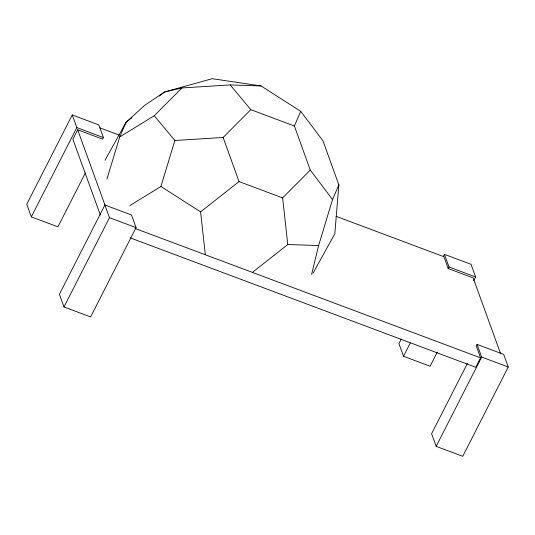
<?xml version="1.0" encoding="UTF-8"?>
<svg xmlns="http://www.w3.org/2000/svg" width="535" height="535" viewBox="0 0 535 535"><rect width="100%" height="100%" fill="white"/><g stroke="black" fill="none" stroke-linecap="round" stroke-linejoin="round"><path stroke-width="0.8" d="M125.625 123.919L126.019 122.314L144.784 105.268L164.466 92.013L212.214 78.698L261.033 85.948L300.71 111.333L322.946 140.779L338.856 184.889L334.816 233.782L313.015 273.211M311.584 274.455L318.606 245.545L332.536 199.555L338.856 184.889L338.468 186.494M106.967 179.004L119.693 136.98L126.019 122.314L131.884 117.693M129.905 205.554L160.921 186.488L174.851 140.498L154.24 115.747L119.693 136.98M332.536 199.555L310.3 170.11L294.39 125.999L300.71 111.333M100.373 215.083L72.874 139.234L77.682 129.798L102.606 139.127L103.409 137.555L98.828 124.916L72.238 114.958L26.75 204.236L31.331 216.882L57.92 226.833L85.386 172.932M31.331 216.882L76.826 127.597L72.238 114.958M104.887 205.012L59.398 294.297L63.986 306.956L90.596 316.921L136.084 227.636L131.496 214.983L104.887 205.012L109.474 217.671L63.986 306.956M401.21 339.163L398.936 343.63L403.524 356.27L430.107 366.228L437.309 352.09M443.288 256.579L444.431 254.346L471.014 264.303L475.595 276.949L473.702 280.668M403.524 356.27L410.291 342.975M500.64 353.762L473.134 277.899L448.21 268.563L449.012 266.992L444.431 254.346M467.336 363.553L431.591 433.704L436.172 446.344L462.762 456.301L508.25 367.023L503.669 354.377L477.08 344.42L476.284 345.998L480.577 357.848L475.769 367.284L130.186 237.854M436.172 446.344L481.667 357.066L477.08 344.42M105.02 160.279L126.019 122.314M154.24 115.747L181.907 87.954L230.19 84.925L261.033 85.948M174.851 140.498L223.135 137.468L250.808 109.675L294.39 125.999M252.567 272.248L287.763 244.522L282.627 197.903L310.3 170.11M159.256 96.126L164.466 92.013L181.907 87.954M205.279 254.406L200.598 211.873L239.045 181.579L282.627 197.903M287.763 244.522L318.606 245.545M99.871 127.865L119.419 135.181M336.007 216.3L443.916 256.713L448.21 268.563M76.826 127.597L103.409 137.555M449.012 266.992L475.595 276.949M109.474 217.671L136.084 227.636M481.667 357.066L508.25 367.023M134.994 228.418L480.577 357.848M160.921 186.488L200.598 211.873M230.19 84.925L250.808 109.675M77.682 129.798L105.181 205.647M223.135 137.468L239.045 181.579"/></g></svg>
